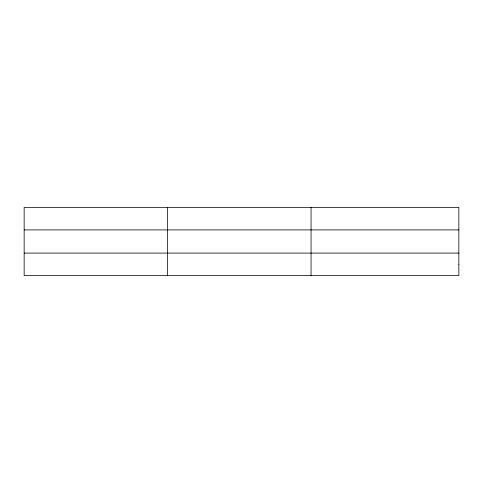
<?xml version="1.0" encoding="UTF-8"?>
<svg xmlns="http://www.w3.org/2000/svg" width="483" height="483" viewBox="0 0 483 483"><rect width="100%" height="100%" fill="white"/><g stroke="black" fill="none" stroke-linecap="round" stroke-linejoin="round"><path stroke-width="0.72" d="M167.601 275.594L167.601 207.406M311.052 275.594L311.052 207.406M24.15 229.908L458.85 229.908M24.15 253.092L458.85 253.092M458.85 264.346L458.85 275.594L24.15 275.594L24.15 207.406L458.85 207.406L458.85 264.346"/></g></svg>
